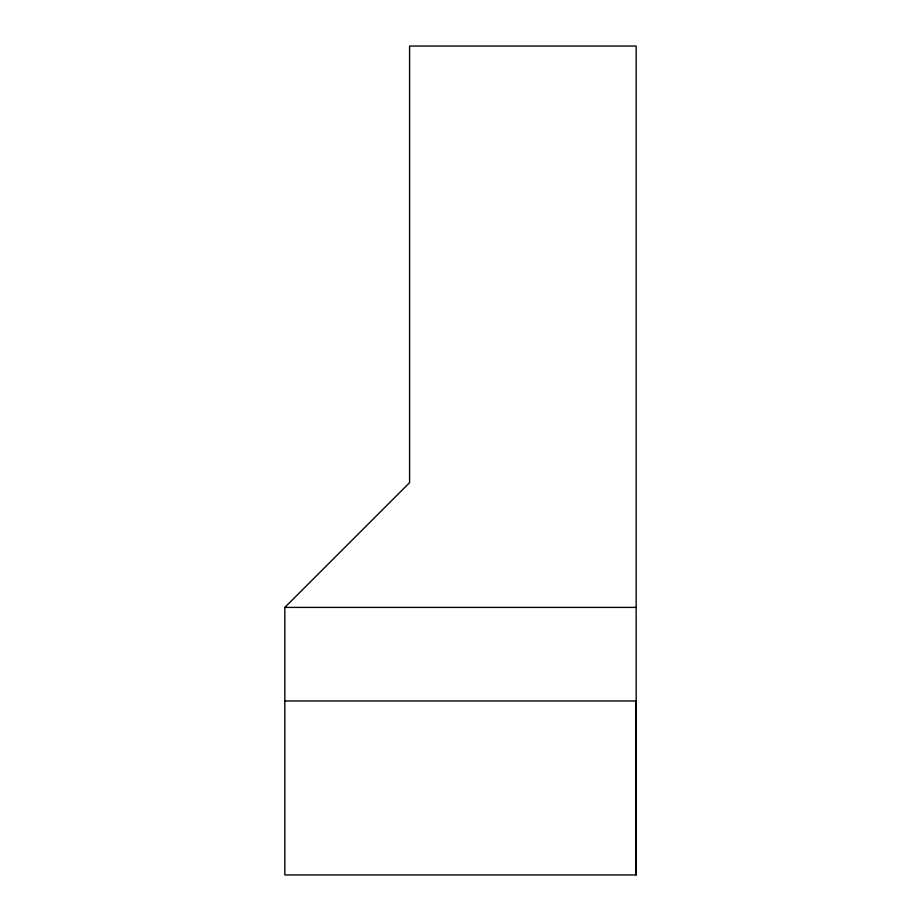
<?xml version="1.0" encoding="UTF-8"?>
<svg xmlns="http://www.w3.org/2000/svg" width="921" height="921" viewBox="0 0 921 921"><rect width="100%" height="100%" fill="white"/><g stroke="black" fill="none" stroke-linecap="round" stroke-linejoin="round"><path stroke-width="1.38" d="M636.158 874.95L636.158 46.05L409.58 46.05L409.58 482.662L284.842 607.4L284.842 874.95L636.158 874.95L636.169 700.962L284.831 700.962M284.831 607.4L636.158 607.4"/></g></svg>
